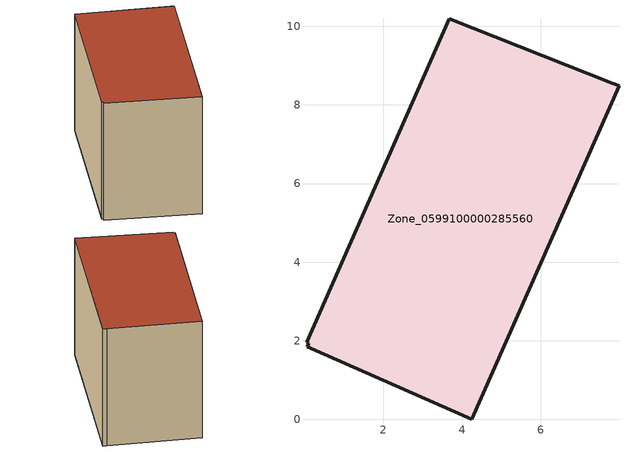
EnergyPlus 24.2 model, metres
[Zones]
Zone_0599100000285560
 floor ground (C_G): 0.06,1.85 0.1,1.94 0.04,1.97 3.67,10.2 7.82,8.55 7.99,8.49 4.24,0 z0
 wall outside (C_F): 3.67,10.2 0.04,1.97 0.1,1.94 0.06,1.85 4.24,0 7.99,8.49 7.82,8.55 3.67,10.2 z0:6.04
 roof outside (C_R): 7.99,8.49 7.82,8.55 3.67,10.2 0.04,1.97 0.1,1.94 0.06,1.85 4.24,0 z6.04
[BUILDING]
Pand.0599100000285560: North Axis=0; Terrain=City; Loads Convergence Tolerance Value=0.04; Temperature Convergence Tolerance Value=0.4; Solar Distribution=FullExterior; Maximum Number of Warmup Days=25; Minimum Number of Warmup Days=1
[Site:Location]
Rotterdam.The.Hague.AP_ZH_NLD Design_Conditions: Latitude=51.96; Longitude=4.45; Time Zone=1; Elevation=-4.5
[SITE:GROUNDTEMPERATURE:BUILDINGSURFACE]
18, 18, 18, 18, 18, 18, 18, 18, 18, 18, 18, 18
[MATERIAL] Thermal Absorptance=0.9; Solar Absorptance=0.7; Visible Absorptance=0.7
Name | Roughness | Thickness | Conductivity | Density | Specific Heat
G.TC.1946-1964 | MediumSmooth | 0.15 | 1 | 540 | 1210
F.TC.1946-1964 | Rough | 0.3 | 0.857143 | 1920 | 840
R.TC.1946-1964 | MediumRough | 0.2 | 0.235294 | 1500 | 1000
[CONSTRUCTION]
C_G: G.TC.1946-1964
C_F: F.TC.1946-1964
C_R: R.TC.1946-1964
[ZONE]
Zone_0599100000285560: Type=1; Multiplier=1; Ceiling Height=Autocalculate; Volume=Autocalculate; Floor Area=autocalculate; Part of Total Floor Area=Yes
[ZONEINFILTRATION:DESIGNFLOWRATE]
Infil_Zone_0599100000285560: Zone or ZoneList or Space or SpaceList=Zone_0599100000285560; Schedule=AlwaysOn; Design Flow Rate Calculation Method=Flow/Area; Flow Rate per Floor Area=0.003; Constant Term Coefficient=1; Temperature Term Coefficient=0; Velocity Term Coefficient=0; Velocity Squared Term Coefficient=0
[HVACTEMPLATE:ZONE:IDEALLOADSAIRSYSTEM]
Zone_0599100000285560: Maximum Heating Supply Air Temperature=50; Minimum Cooling Supply Air Temperature=13; Maximum Heating Supply Air Humidity Ratio=0.0156; Minimum Cooling Supply Air Humidity Ratio=0.0077; Heating Limit=NoLimit; Cooling Limit=NoLimit; Dehumidification Control Type=ConstantSensibleHeatRatio; Cooling Sensible Heat Ratio=0.7; Dehumidification Setpoint=60; Humidification Control Type=None; Humidification Setpoint=30; Outdoor Air Method=None; Outdoor Air Flow Rate per Person=0.00944; Outdoor Air Flow Rate per Zone Floor Area=0; Outdoor Air Flow Rate per Zone=0; Demand Controlled Ventilation Type=None; Outdoor Air Economizer Type=NoEconomizer; Heat Recovery Type=None; Sensible Heat Recovery Effectiveness=0.7; Latent Heat Recovery Effectiveness=0.65
[ZONECONTROL:THERMOSTAT]
ThermostatControl_Zone_0599100000285560: Zone or ZoneList=Zone_0599100000285560; Control Type Schedule=DualSetpointControlType; Control 1=Thermostat_Zone_0599100000285560; Temperature Difference Between Cutout And Setpoint=0
[THERMOSTATSETPOINT:DUALSETPOINT]
Thermostat_Zone_0599100000285560: Heating Setpoint Temperature Schedule=HeatingSetpoint_Zone_0599100000285560; Cooling Setpoint Temperature Schedule=CoolingSetpoint_Zone_0599100000285560
[SCHEDULE:COMPACT]
HeatingSetpoint_Zone_0599100000285560: Through: 12/31, For: AllDays, Until: 24:00, 21
CoolingSetpoint_Zone_0599100000285560: Through: 12/31, For: AllDays, Until: 24:00, 24
DualSetpointControlType: Through: 12/31, For: AllDays, Until: 24:00, 4
AlwaysOn: Through: 12/31, For: AllDays, Until: 24:00, 1
